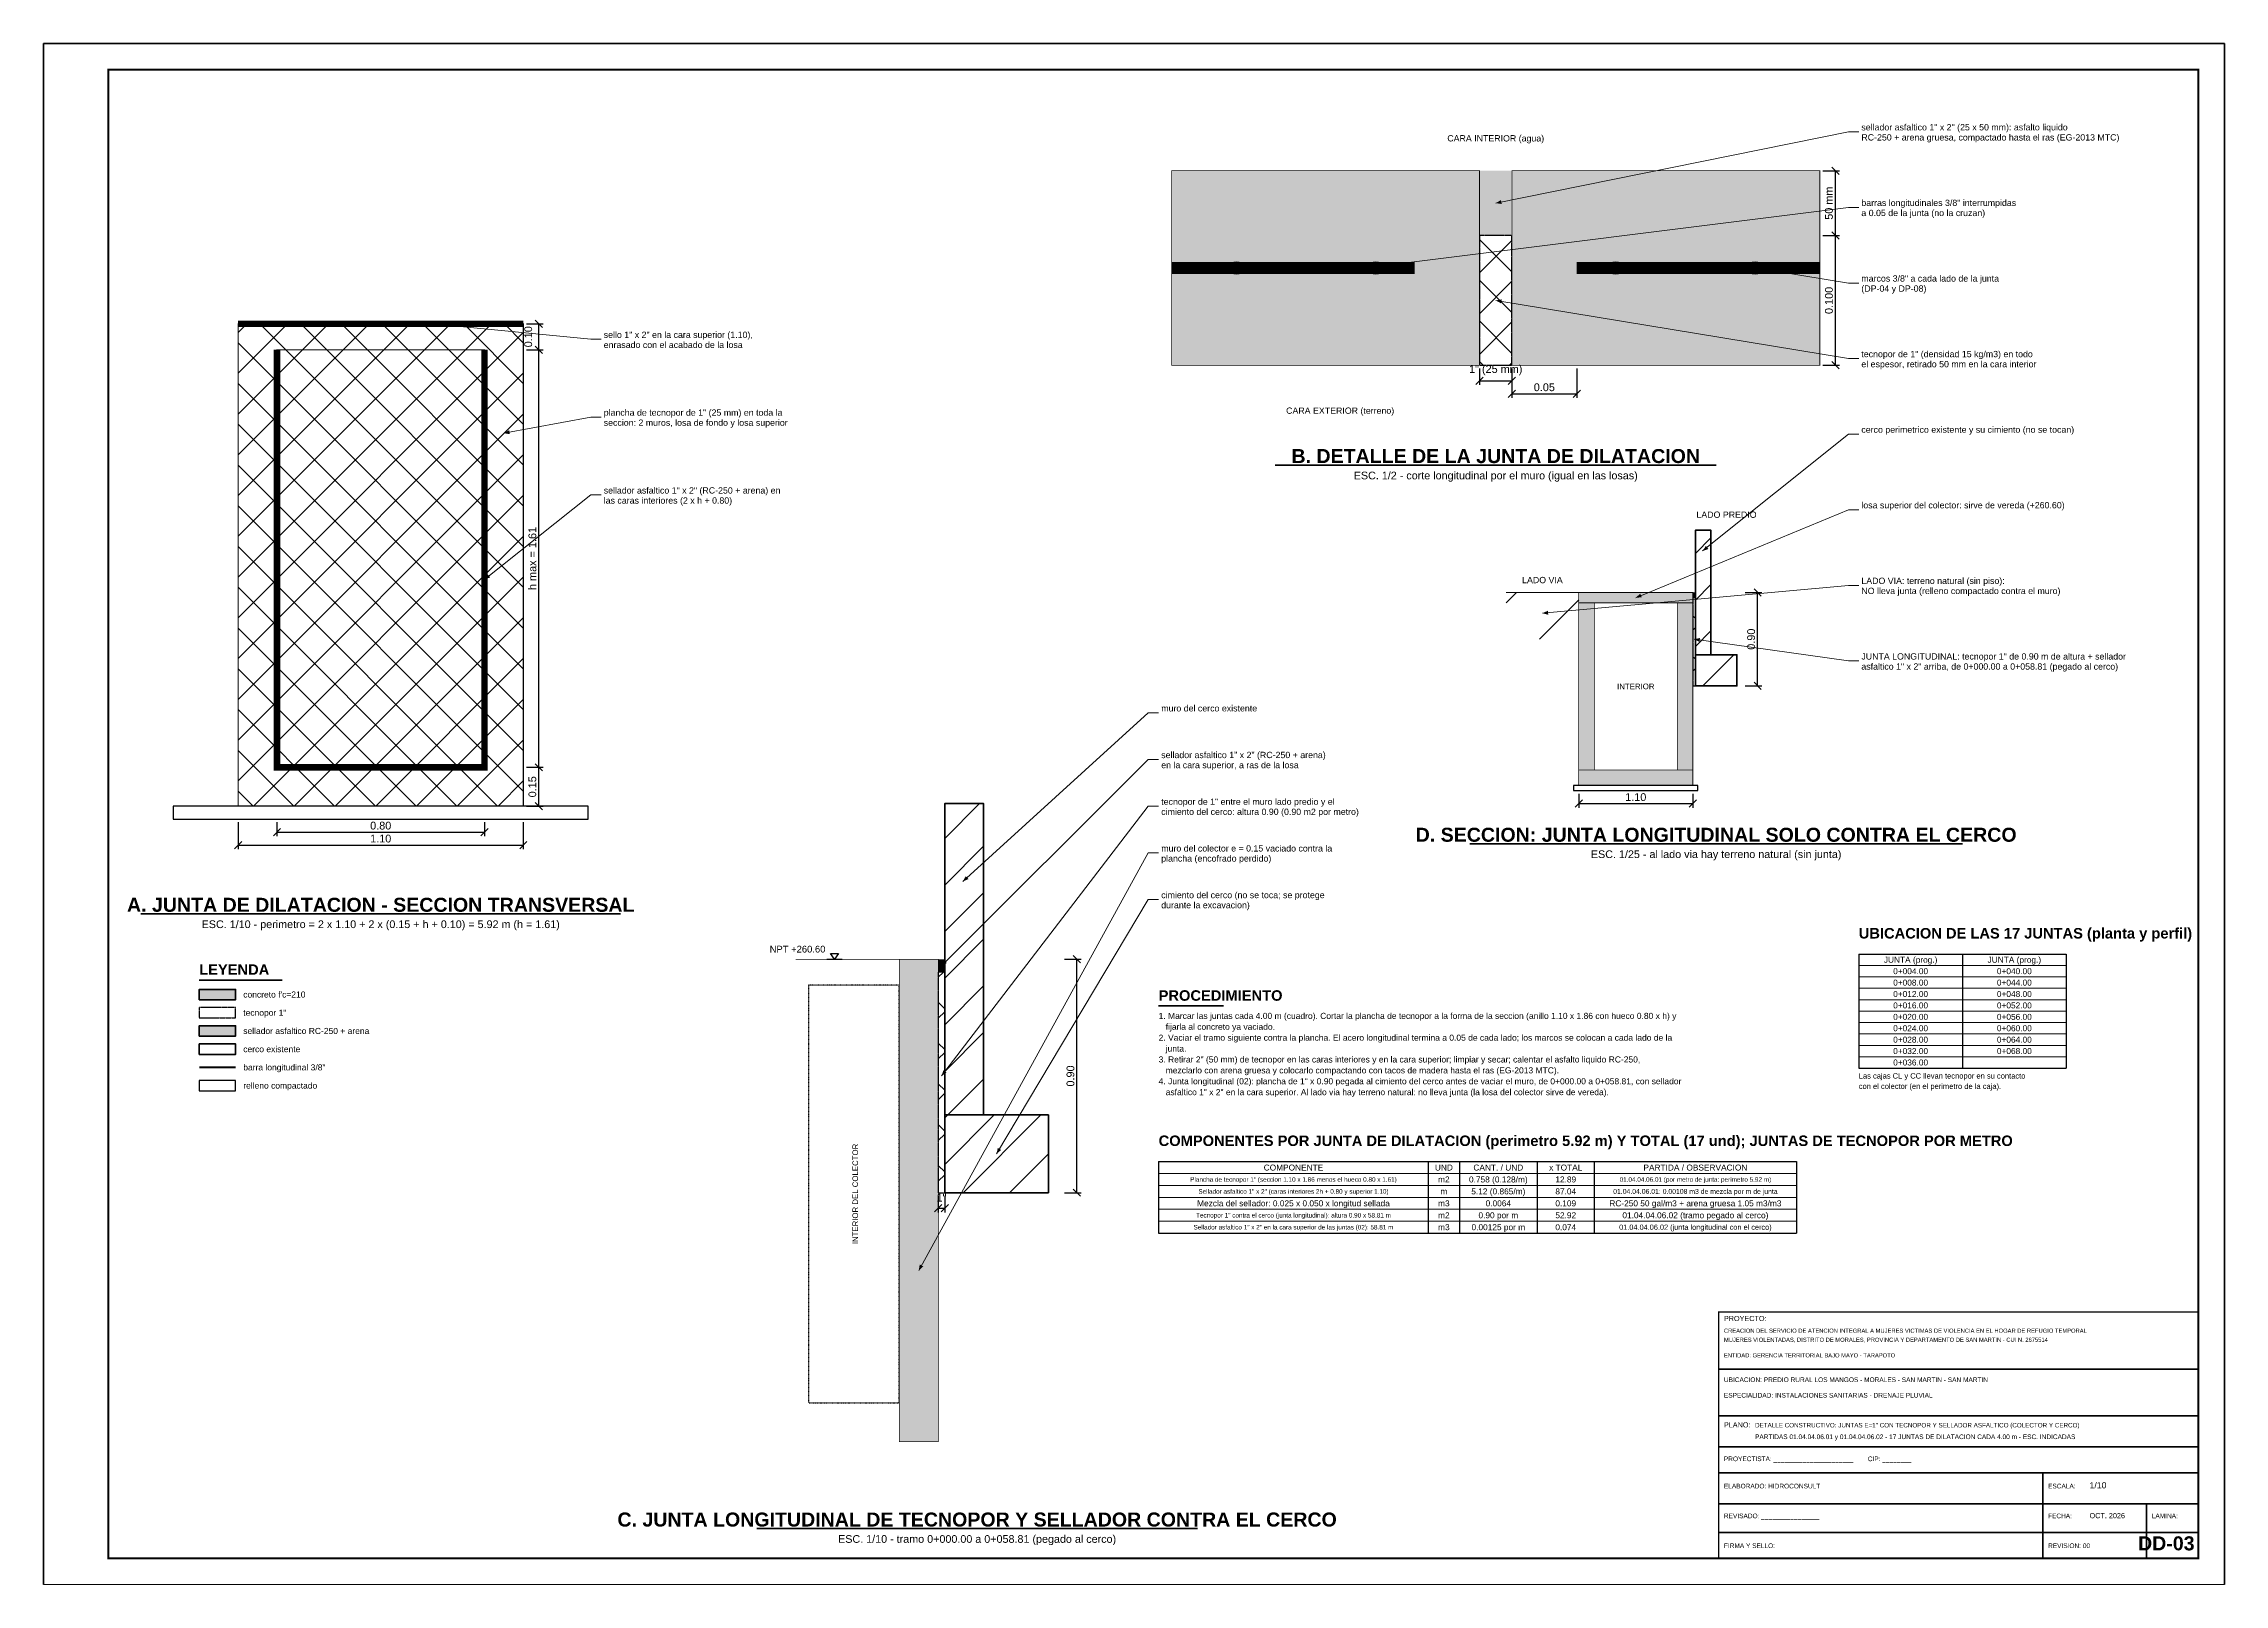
# Paper-space layout 'DD-03' of a CAD drawing. Header units: metres, sheet in millimetres. Extents: x 0 to 841, y 0 to 594.
# The model-space entities are those that its viewports show. They can reach past a viewport. Long polylines and large blocks are cut down to what shows.
import ezdxf
from ezdxf.enums import TextEntityAlignment as Align

# ---------------------------------------------------------------- set-up
doc = ezdxf.new("R2010")
doc.units = ezdxf.units.M
doc.header["$LTSCALE"] = 0.25
doc.linetypes.add('DASHED', pattern=[1.524, 1.27, -0.254])
doc.linetypes.add('HIDDEN', pattern=[0.375, 0.25, -0.125])
for name, color, linetype, lineweight in [('ACERO-LONG', 5, 'CONTINUOUS', 35), ('CERCO', 14, 'CONTINUOUS', 40), ('CONCRETO', 250, 'CONTINUOUS', 50), ('CONCRETO-OCULTO', 8, 'HIDDEN', 25), ('CORTES', 6, 'CONTINUOUS', 50), ('COTAS', 94, 'CONTINUOUS', 18), ('GRILLA', 9, 'CONTINUOUS', 13), ('LLAMADAS', 30, 'CONTINUOUS', 18), ('MARCO', 7, 'CONTINUOUS', 50), ('ROTULO', 7, 'CONTINUOUS', 35), ('TERRENO', 7, 'CONTINUOUS', 30), ('TITULOS', 160, 'CONTINUOUS', 35)]:
    doc.layers.add(name, color=color, linetype=linetype, lineweight=lineweight)
for name, color, linetype in [('ACERO-PUNTOS', 5, 'CONTINUOUS'), ('JUNTAS', 8, 'DASHED'), ('LEYENDA', 7, 'CONTINUOUS'), ('NIVELES', 7, 'CONTINUOUS'), ('RELLENO', 32, 'CONTINUOUS'), ('ROTULO-TEXTO', 7, 'CONTINUOUS'), ('SOLADO', 8, 'CONTINUOUS'), ('TERRENO-ACHURADO', 8, 'CONTINUOUS'), ('TEXTOS', 7, 'CONTINUOUS'), ('TEXTOS-NOTAS', 7, 'CONTINUOUS')]:
    doc.layers.add(name, color=color, linetype=linetype)
doc.layers.add('CONCRETO-ACHURADO', color=8, linetype='CONTINUOUS', true_color=0xe2e2e2)
doc.styles.get("Standard").update_dxf_attribs({"font": 'arial.ttf'})
doc.styles.add('TITULOS', font='arialbd.ttf')
doc.dimstyles.new('COT-10', dxfattribs={"dimscale": 0.01, "dimtxt": 3, "dimasz": 2.2, "dimexe": 1.6, "dimexo": 1.2, "dimgap": 1, "dimtad": 1, "dimzin": 0, "dimdsep": 46, "dimtxsty": 'Standard', "dimtsz": 1.4, "dimcen": 2.5, "dimclrd": 256, "dimclre": 256, "dimclrt": 7, "dimazin": 3, "dimtfac": 1, "dimtmove": 0, "dimatfit": 3})

# ---------------------------------------------------------------- blocks, each defined once
blk = doc.blocks.new('ACERO-38')
at = {"layer": 'ACERO-PUNTOS'}
h = blk.add_hatch(color=5, dxfattribs=at)
h.dxf.hatch_style = 1
h.paths.add_polyline_path([(-0.00475, 0, 1), (0.00475, 0, 1)])
at = {"layer": 'ACERO-PUNTOS', "color": 5}
blk.add_circle((0, 0), 0.00475, dxfattribs=at)
blk = doc.blocks.new('_OBLIQUE')
at = {"color": 0, "linetype": 'BYBLOCK'}
blk.add_line((-0.5, -0.5), (0.5, 0.5), dxfattribs=at)
blk = doc.blocks.new('*D282')
for p, q in [((349106.5175, 9281044.478), (349106.5175, 9281044.414)), ((349106.6425, 9281044.478), (349106.6425, 9281044.414)), ((349106.5175, 9281044.43), (349106.6425, 9281044.43))]:
    blk.add_line(p, q)
at = {"layer": 'Defpoints'}
for p in [(349106.5175, 9281044.49), (349106.6425, 9281044.49), (349106.5175, 9281044.43)]:
    blk.add_point(p, dxfattribs=at)
at = {"layer": 'COTAS', "xscale": 0.027999999999999997, "yscale": 0.027999999999999997}
for p in [(349106.5175, 9281044.43), (349106.6425, 9281044.43)]:
    blk.add_blockref('_OBLIQUE', p, dxfattribs=at)
at = {"layer": 'COTAS', "color": 7, "insert": (349106.58, 9281044.471), "char_height": 0.03, "attachment_point": 5}
blk.add_mtext('1" (25 mm)', dxfattribs=at)
blk = doc.blocks.new('*D283')
for p, q in [((349106.6425, 9281044.478), (349106.6425, 9281044.364)), ((349106.8925, 9281044.478), (349106.8925, 9281044.364)), ((349106.6425, 9281044.38), (349106.8925, 9281044.38))]:
    blk.add_line(p, q)
at = {"layer": 'Defpoints'}
for p in [(349106.6425, 9281044.49), (349106.8925, 9281044.49), (349106.6425, 9281044.38)]:
    blk.add_point(p, dxfattribs=at)
at = {"layer": 'COTAS', "xscale": 0.027999999999999997, "yscale": 0.027999999999999997}
for p in [(349106.6425, 9281044.38), (349106.8925, 9281044.38)]:
    blk.add_blockref('_OBLIQUE', p, dxfattribs=at)
at = {"layer": 'COTAS', "color": 7, "insert": (349106.7675, 9281044.405), "char_height": 0.03, "attachment_point": 5}
blk.add_mtext('0.05', dxfattribs=at)
blk = doc.blocks.new('SIMB-NIVEL')
at = {"layer": 'NIVELES'}
blk.add_line((-3, 0), (3, 0), dxfattribs=at)
blk.add_lwpolyline([(0, 0), (-1.5, 2.2), (1.5, 2.2)], close=True, dxfattribs=at)

msp = doc.modelspace()

# ---------------------------------------------------------------- hatches: boundary and pattern name
at = {"layer": 'CONCRETO-ACHURADO', "true_color": 0xe2e2e2}
h = msp.add_hatch(color=7, dxfattribs=at)
h.dxf.hatch_style = 1
h.paths.add_polyline_path([(349105.33, 9281044.49), (349106.5175, 9281044.49), (349106.5175, 9281045.24), (349105.33, 9281045.24)])
h = msp.add_hatch(color=7, dxfattribs=at)
h.dxf.hatch_style = 1
h.paths.add_polyline_path([(349106.6425, 9281044.49), (349107.83, 9281044.49), (349107.83, 9281045.24), (349106.6425, 9281045.24)])
h = msp.add_hatch(color=7, dxfattribs=at)
h.dxf.hatch_style = 1
h.paths.add_polyline_path([(349106.9, 9281043.574), (349107.34, 9281043.574), (349107.34, 9281043.614), (349106.9, 9281043.614)])
h = msp.add_hatch(color=7, dxfattribs=at)
h.dxf.hatch_style = 1
h.paths.add_polyline_path([(349106.9, 9281042.93), (349106.96, 9281042.93), (349106.96, 9281043.574), (349106.9, 9281043.574)])
h = msp.add_hatch(color=7, dxfattribs=at)
h.dxf.hatch_style = 1
h.paths.add_polyline_path([(349107.28, 9281042.93), (349107.34, 9281042.93), (349107.34, 9281043.574), (349107.28, 9281043.574)])
h = msp.add_hatch(color=7, dxfattribs=at)
h.dxf.hatch_style = 1
h.paths.add_polyline_path([(349106.9, 9281042.87), (349107.34, 9281042.87), (349107.34, 9281042.93), (349106.9, 9281042.93)])
h = msp.add_hatch(color=7, dxfattribs=at)
h.dxf.hatch_style = 1
h.paths.add_polyline_path([(349104.28, 9281040.34), (349104.43, 9281040.34), (349104.43, 9281042.2), (349104.28, 9281042.2)])
h = msp.add_hatch(color=7, dxfattribs=at)
h.dxf.hatch_style = 1
h.paths.add_polyline_path([(349101.58, 9281042.044), (349101.72, 9281042.044), (349101.72, 9281042.084), (349101.58, 9281042.084)])
at = {"layer": 'CORTES'}
h = msp.add_hatch(color=7, dxfattribs=at)
h.dxf.hatch_style = 1
h.paths.add_polyline_path([(349106.5175, 9281044.99), (349106.6425, 9281044.99), (349106.6425, 9281045.24), (349106.5175, 9281045.24)])
h = msp.add_hatch(color=7, dxfattribs=at)
h.dxf.hatch_style = 1
h.paths.add_polyline_path([(349107.34, 9281043.594), (349107.35, 9281043.594), (349107.35, 9281043.614), (349107.34, 9281043.614)])
h = msp.add_hatch(color=7, dxfattribs=at)
h.dxf.hatch_style = 1
h.paths.add_polyline_path([(349104.43, 9281042.15), (349104.455, 9281042.15), (349104.455, 9281042.2), (349104.43, 9281042.2)])
h = msp.add_hatch(color=7, dxfattribs=at)
h.dxf.hatch_style = 1
h.paths.add_polyline_path([(349101.58, 9281041.9036), (349101.72, 9281041.9036), (349101.72, 9281041.9436), (349101.58, 9281041.9436)])
at = {"layer": 'JUNTAS'}
h = msp.add_hatch(dxfattribs=at)
h.set_pattern_fill('ANSI37', scale=0.035)
h.paths.add_polyline_path([(349106.5175, 9281044.49), (349106.6425, 9281044.49), (349106.6425, 9281044.99), (349106.5175, 9281044.99)])
h = msp.add_hatch(dxfattribs=at)
h.set_pattern_fill('ANSI37', scale=0.035)
h.paths.add_polyline_path([(349101.73, 9281042.79), (349102.83, 9281042.79), (349102.83, 9281044.65), (349101.73, 9281044.65)])
h.paths.add_polyline_path([(349101.88, 9281042.94), (349102.68, 9281042.94), (349102.68, 9281044.55), (349101.88, 9281044.55)], flags=0)
h = msp.add_hatch(dxfattribs=at)
h.set_pattern_fill('ANSI37', scale=0.035)
h.paths.add_polyline_path([(349107.34, 9281043.254), (349107.35, 9281043.254), (349107.35, 9281043.594), (349107.34, 9281043.594)])
h = msp.add_hatch(dxfattribs=at)
h.set_pattern_fill('ANSI37', scale=0.035)
h.paths.add_polyline_path([(349104.43, 9281041.3), (349104.455, 9281041.3), (349104.455, 9281042.15), (349104.43, 9281042.15)])
at = {"layer": 'TERRENO-ACHURADO'}
h = msp.add_hatch(dxfattribs=at)
h.set_pattern_fill('ANSI31', scale=0.04)
h.paths.add_polyline_path([(349107.35, 9281043.374), (349107.41, 9281043.374), (349107.41, 9281043.854), (349107.35, 9281043.854)])
h = msp.add_hatch(dxfattribs=at)
h.set_pattern_fill('ANSI31', scale=0.06)
h.paths.add_polyline_path([(349106.62, 9281043.434), (349106.9, 9281043.434), (349106.9, 9281043.614), (349106.62, 9281043.614)])
h = msp.add_hatch(dxfattribs=at)
h.set_pattern_fill('ANSI31', scale=0.04)
h.paths.add_polyline_path([(349107.35, 9281043.254), (349107.51, 9281043.254), (349107.51, 9281043.374), (349107.35, 9281043.374)])
h = msp.add_hatch(dxfattribs=at)
h.set_pattern_fill('ANSI31', scale=0.04)
h.paths.add_polyline_path([(349104.455, 9281041.6), (349104.605, 9281041.6), (349104.605, 9281042.8), (349104.455, 9281042.8)])
h = msp.add_hatch(dxfattribs=at)
h.set_pattern_fill('ANSI31', scale=0.04)
h.paths.add_polyline_path([(349104.455, 9281041.3), (349104.855, 9281041.3), (349104.855, 9281041.6), (349104.455, 9281041.6)])

# ---------------------------------------------------------------- linework, layer by layer
at = {"layer": 'ACERO-LONG'}
for points, const_width in [([(349105.33, 9281044.865), (349106.2675, 9281044.865)], 0.0475), ([(349106.8925, 9281044.865), (349107.83, 9281044.865)], 0.0475), ([(349101.58, 9281041.7832), (349101.72, 9281041.7832)], 0.007)]:
    msp.add_lwpolyline(points, dxfattribs=dict(at, const_width=const_width))
at = {"layer": 'CERCO'}
for points in [[(349107.35, 9281043.374), (349107.41, 9281043.374), (349107.41, 9281043.854), (349107.35, 9281043.854)], [(349107.35, 9281043.254), (349107.51, 9281043.254), (349107.51, 9281043.374), (349107.35, 9281043.374)], [(349104.455, 9281041.6), (349104.605, 9281041.6), (349104.605, 9281042.8), (349104.455, 9281042.8)], [(349101.58, 9281041.8334), (349101.72, 9281041.8334), (349101.72, 9281041.8734), (349101.58, 9281041.8734)], [(349104.455, 9281041.3), (349104.855, 9281041.3), (349104.855, 9281041.6), (349104.455, 9281041.6)]]:
    msp.add_lwpolyline(points, close=True, dxfattribs=at)
at = {"layer": 'CONCRETO'}
for points, const_width in [([(349105.33, 9281044.49), (349106.5175, 9281044.49), (349106.5175, 9281045.24), (349105.33, 9281045.24)], 0.003), ([(349106.6425, 9281044.49), (349107.83, 9281044.49), (349107.83, 9281045.24), (349106.6425, 9281045.24)], 0.003), ([(349101.73, 9281042.79), (349102.83, 9281042.79), (349102.83, 9281044.65), (349101.73, 9281044.65)], 0.004), ([(349101.88, 9281042.94), (349102.68, 9281042.94), (349102.68, 9281044.55), (349101.88, 9281044.55)], 0.004), ([(349106.9, 9281043.574), (349107.34, 9281043.574), (349107.34, 9281043.614), (349106.9, 9281043.614)], 0.003), ([(349106.9, 9281042.93), (349106.96, 9281042.93), (349106.96, 9281043.574), (349106.9, 9281043.574)], 0.003), ([(349107.28, 9281042.93), (349107.34, 9281042.93), (349107.34, 9281043.574), (349107.28, 9281043.574)], 0.003), ([(349106.9, 9281042.87), (349107.34, 9281042.87), (349107.34, 9281042.93), (349106.9, 9281042.93)], 0.003), ([(349104.28, 9281040.34), (349104.43, 9281040.34), (349104.43, 9281042.2), (349104.28, 9281042.2)], 0.003)]:
    msp.add_lwpolyline(points, close=True, dxfattribs=dict(at, const_width=const_width))
msp.add_lwpolyline([(349101.58, 9281042.044), (349101.72, 9281042.044), (349101.72, 9281042.084), (349101.58, 9281042.084)], close=True, dxfattribs=at)
at = {"layer": 'CONCRETO-OCULTO'}
msp.add_lwpolyline([(349103.93, 9281040.49), (349104.28, 9281040.49), (349104.28, 9281042.1), (349103.93, 9281042.1)], close=True, dxfattribs=at)
at = {"layer": 'CORTES', "const_width": 0.025}
for points in [[(349101.73, 9281044.65), (349102.83, 9281044.65)], [(349101.88, 9281044.55), (349101.88, 9281042.94), (349102.68, 9281042.94), (349102.68, 9281044.55)]]:
    msp.add_lwpolyline(points, dxfattribs=at)
at = {"layer": 'CORTES'}
msp.add_lwpolyline([(349101.58, 9281041.9036), (349101.72, 9281041.9036), (349101.72, 9281041.9436), (349101.58, 9281041.9436)], close=True, dxfattribs=at)
at = {"layer": 'GRILLA'}
for p, q in [((349107.98, 9281042.176), (349108.78, 9281042.176)), ((349107.98, 9281042.132), (349108.78, 9281042.132)), ((349107.98, 9281042.088), (349108.78, 9281042.088)), ((349107.98, 9281042.044), (349108.78, 9281042.044)), ((349107.98, 9281042), (349108.78, 9281042)), ((349107.98, 9281041.956), (349108.78, 9281041.956)), ((349107.98, 9281041.912), (349108.78, 9281041.912)), ((349107.98, 9281041.868), (349108.78, 9281041.868)), ((349107.98, 9281041.824), (349108.78, 9281041.824)), ((349105.28, 9281041.374), (349107.74, 9281041.374)), ((349105.28, 9281041.328), (349107.74, 9281041.328)), ((349105.28, 9281041.282), (349107.74, 9281041.282)), ((349105.28, 9281041.236), (349107.74, 9281041.236)), ((349105.28, 9281041.19), (349107.74, 9281041.19))]:
    msp.add_line(p, q, dxfattribs=at)
at = {"layer": 'JUNTAS'}
for points in [[(349106.5175, 9281044.49), (349106.6425, 9281044.49), (349106.6425, 9281044.99), (349106.5175, 9281044.99)], [(349107.34, 9281043.254), (349107.35, 9281043.254), (349107.35, 9281043.594), (349107.34, 9281043.594)], [(349104.43, 9281041.3), (349104.455, 9281041.3), (349104.455, 9281042.15), (349104.43, 9281042.15)], [(349101.58, 9281041.9738), (349101.72, 9281041.9738), (349101.72, 9281042.0138), (349101.58, 9281042.0138)]]:
    msp.add_lwpolyline(points, close=True, dxfattribs=at)
at = {"layer": 'LLAMADAS'}
for p, q in [((349107.94, 9281045.39), (349106.58, 9281045.115)), ((349107.98, 9281045.39), (349107.94, 9281045.39)), ((349107.94, 9281045.0986), (349106.08, 9281044.865)), ((349107.98, 9281045.0986), (349107.94, 9281045.0986)), ((349107.94, 9281044.8071), (349107.58, 9281044.865)), ((349107.94, 9281044.5157), (349106.58, 9281044.74)), ((349107.98, 9281044.8071), (349107.94, 9281044.8071)), ((349103.09, 9281044.59), (349102.48, 9281044.65)), ((349103.13, 9281044.59), (349103.09, 9281044.59)), ((349107.98, 9281044.5157), (349107.94, 9281044.5157)), ((349103.09, 9281044.29), (349102.755, 9281044.228)), ((349103.13, 9281044.29), (349103.09, 9281044.29)), ((349107.94, 9281044.2243), (349107.378, 9281043.774)), ((349107.98, 9281044.2243), (349107.94, 9281044.2243)), ((349103.09, 9281043.99), (349102.68, 9281043.6645)), ((349103.13, 9281043.99), (349103.09, 9281043.99)), ((349107.94, 9281043.9329), (349107.12, 9281043.594)), ((349107.98, 9281043.9329), (349107.94, 9281043.9329)), ((349107.94, 9281043.6414), (349106.76, 9281043.534)), ((349107.98, 9281043.6414), (349107.94, 9281043.6414)), ((349107.94, 9281043.35), (349107.345, 9281043.434)), ((349107.98, 9281043.35), (349107.94, 9281043.35)), ((349105.24, 9281043.15), (349104.525, 9281042.5)), ((349105.28, 9281043.15), (349105.24, 9281043.15)), ((349105.24, 9281042.97), (349104.4425, 9281042.175)), ((349105.28, 9281042.97), (349105.24, 9281042.97)), ((349105.24, 9281042.79), (349104.4425, 9281041.75)), ((349105.28, 9281042.79), (349105.24, 9281042.79)), ((349105.24, 9281042.61), (349104.355, 9281041)), ((349105.28, 9281042.61), (349105.24, 9281042.61)), ((349105.24, 9281042.43), (349104.655, 9281041.45)), ((349105.28, 9281042.43), (349105.24, 9281042.43))]:
    msp.add_line(p, q, dxfattribs=at)
for points in [[(349106.58, 9281045.115), (349106.6031, 9281045.1118), (349106.6, 9281045.1269)], [(349106.08, 9281044.865), (349106.1028, 9281044.8601), (349106.1009, 9281044.8754)], [(349107.58, 9281044.865), (349107.6005, 9281044.8539), (349107.6029, 9281044.8691)], [(349106.58, 9281044.74), (349106.6005, 9281044.7288), (349106.603, 9281044.744)], [(349102.48, 9281044.65), (349102.5011, 9281044.6402), (349102.5026, 9281044.6555)], [(349102.755, 9281044.228), (349102.778, 9281044.2244), (349102.7752, 9281044.2396)], [(349107.378, 9281043.774), (349107.4, 9281043.7817), (349107.3904, 9281043.7938)], [(349102.68, 9281043.6645), (349102.702, 9281043.6721), (349102.6924, 9281043.6842)], [(349107.12, 9281043.594), (349107.1433, 9281043.5953), (349107.1374, 9281043.6095)], [(349106.76, 9281043.534), (349106.7826, 9281043.5283), (349106.7812, 9281043.5437)], [(349107.345, 9281043.434), (349107.3657, 9281043.4233), (349107.3679, 9281043.4385)], [(349104.525, 9281042.5), (349104.5465, 9281042.5091), (349104.5361, 9281042.5205)], [(349104.4425, 9281042.175), (349104.4635, 9281042.1851), (349104.4526, 9281042.196)], [(349104.4425, 9281041.75), (349104.462, 9281041.7628), (349104.4498, 9281041.7721)], [(349104.655, 9281041.45), (349104.6729, 9281041.4649), (349104.6597, 9281041.4728)], [(349104.355, 9281041), (349104.3723, 9281041.0156), (349104.3588, 9281041.023)]]:
    msp.add_solid(points, dxfattribs=at)
at = {"layer": 'MARCO'}
msp.add_lwpolyline([(349100.98, 9281039.79), (349109.39, 9281039.79), (349109.39, 9281045.73), (349100.98, 9281045.73)], close=True, dxfattribs=at)
at = {"layer": 'MARCO', "const_width": 0.008}
msp.add_lwpolyline([(349101.23, 9281039.89), (349109.29, 9281039.89), (349109.29, 9281045.63), (349101.23, 9281045.63)], close=True, dxfattribs=at)
at = {"layer": 'RELLENO'}
msp.add_lwpolyline([(349101.58, 9281041.693), (349101.72, 9281041.693), (349101.72, 9281041.733), (349101.58, 9281041.733)], close=True, dxfattribs=at)
at = {"layer": 'ROTULO'}
for p, q in [((349107.44, 9281040.62), (349109.29, 9281040.62)), ((349107.44, 9281040.44), (349109.29, 9281040.44)), ((349107.44, 9281040.32), (349109.29, 9281040.32)), ((349107.44, 9281040.22), (349109.29, 9281040.22)), ((349108.69, 9281040.22), (349108.69, 9281039.89)), ((349107.44, 9281040.1), (349109.29, 9281040.1)), ((349109.09, 9281040.1), (349109.09, 9281039.89)), ((349107.44, 9281039.99), (349109.29, 9281039.99))]:
    msp.add_line(p, q, dxfattribs=at)
at = {"layer": 'ROTULO', "const_width": 0.005}
msp.add_lwpolyline([(349107.44, 9281039.89), (349109.29, 9281039.89), (349109.29, 9281040.84), (349107.44, 9281040.84)], close=True, dxfattribs=at)
at = {"layer": 'SOLADO'}
for points in [[(349106.88, 9281042.85), (349107.36, 9281042.85), (349107.36, 9281042.87), (349106.88, 9281042.87)], [(349101.48, 9281042.74), (349103.08, 9281042.74), (349103.08, 9281042.79), (349101.48, 9281042.79)]]:
    msp.add_lwpolyline(points, close=True, dxfattribs=at)
at = {"layer": 'TERRENO'}
for points, const_width in [([(349106.62, 9281043.614), (349106.9, 9281043.614)], 0.003), ([(349103.88, 9281042.2), (349104.28, 9281042.2)], 0.002)]:
    msp.add_lwpolyline(points, dxfattribs=dict(at, const_width=const_width))
at = {"layer": 'TEXTOS'}
for p, q in [((349107.98, 9281042.22), (349108.78, 9281042.22)), ((349107.98, 9281042.22), (349107.98, 9281041.78)), ((349108.38, 9281042.22), (349108.38, 9281041.78)), ((349108.78, 9281042.22), (349108.78, 9281041.78)), ((349107.98, 9281041.78), (349108.78, 9281041.78)), ((349105.28, 9281041.42), (349107.74, 9281041.42)), ((349105.28, 9281041.42), (349105.28, 9281041.144)), ((349106.32, 9281041.42), (349106.32, 9281041.144)), ((349106.44, 9281041.42), (349106.44, 9281041.144)), ((349106.74, 9281041.42), (349106.74, 9281041.144)), ((349106.96, 9281041.42), (349106.96, 9281041.144)), ((349107.74, 9281041.42), (349107.74, 9281041.144)), ((349105.28, 9281041.144), (349107.74, 9281041.144))]:
    msp.add_line(p, q, dxfattribs=at)
at = {"layer": 'TITULOS'}
for p, q in [((349105.73, 9281044.105), (349107.43, 9281044.105)), ((349106.48, 9281042.645), (349108.38, 9281042.645)), ((349101.355, 9281042.375), (349103.205, 9281042.375)), ((349101.58, 9281042.12), (349101.9, 9281042.12)), ((349105.28, 9281042.02), (349105.53, 9281042.02)), ((349103.73, 9281040.005), (349105.43, 9281040.005))]:
    msp.add_line(p, q, dxfattribs=at)

# ---------------------------------------------------------------- block references
at = {"xscale": 5, "yscale": 5}
for p in [(349105.58, 9281044.865), (349106.1175, 9281044.865), (349107.0425, 9281044.865), (349107.58, 9281044.865)]:
    msp.add_blockref('ACERO-38', p, dxfattribs=at)
at = {"layer": 'NIVELES', "xscale": 0.01, "yscale": 0.01}
msp.add_blockref('SIMB-NIVEL', (349104.03, 9281042.2), dxfattribs=at)

# ---------------------------------------------------------------- texts
at = {"layer": 'LEYENDA'}
for s, p in [("concreto f'c=210", (349101.75, 9281042.064)), ('tecnopor 1"', (349101.75, 9281041.9938)), ('sellador asfaltico RC-250 + arena', (349101.75, 9281041.9236)), ('cerco existente', (349101.75, 9281041.8534)), ('barra longitudinal 3/8"', (349101.75, 9281041.7832)), ('relleno compactado', (349101.75, 9281041.713))]:
    msp.add_text(s, height=0.0234, dxfattribs=at).set_placement(p, align=Align.MIDDLE_LEFT)
at = {"layer": 'NIVELES'}
msp.add_text('NPT +260.60', height=0.026, dxfattribs=at).set_placement((349103.995, 9281042.226), align=Align.RIGHT)
at = {"layer": 'ROTULO-TEXTO'}
for s, height, p in [('CREACION DEL SERVICIO DE ATENCION INTEGRAL A MUJERES VICTIMAS DE VIOLENCIA EN EL HOGAR DE REFUGIO TEMPORAL', 0.016, (349107.46, 9281040.76)), ('PROYECTO:', 0.02, (349107.46, 9281040.805)), ('MUJERES VIOLENTADAS, DISTRITO DE MORALES, PROVINCIA Y DEPARTAMENTO DE SAN MARTIN - CUI N. 2675514', 0.016, (349107.46, 9281040.725)), ('ENTIDAD: GERENCIA TERRITORIAL BAJO MAYO - TARAPOTO', 0.016, (349107.46, 9281040.665)), ('UBICACION: PREDIO RURAL LOS MANGOS - MORALES - SAN MARTIN - SAN MARTIN', 0.018, (349107.46, 9281040.57)), ('ESPECIALIDAD: INSTALACIONES SANITARIAS - DRENAJE PLUVIAL', 0.018, (349107.46, 9281040.51)), ('PLANO:', 0.02, (349107.46, 9281040.395)), ('DETALLE CONSTRUCTIVO: JUNTAS E=1" CON TECNOPOR Y SELLADOR ASFALTICO (COLECTOR Y CERCO)', 0.017302, (349107.58, 9281040.395)), ('PARTIDAS 01.04.04.06.01 y 01.04.04.06.02 - 17 JUNTAS DE DILATACION CADA 4.00 m - ESC. INDICADAS', 0.018, (349107.58, 9281040.35)), ('PROYECTISTA: ______________________        CIP: ________', 0.018, (349107.46, 9281040.265)), ('1/10', 0.024, (349108.87, 9281040.16)), ('ELABORADO: HIDROCONSULT', 0.018, (349107.46, 9281040.16)), ('ESCALA:', 0.018, (349108.71, 9281040.16)), ('REVISADO: ________________', 0.018, (349107.46, 9281040.045)), ('FECHA:', 0.018, (349108.71, 9281040.045)), ('OCT. 2026', 0.02, (349108.87, 9281040.045)), ('LAMINA:', 0.018, (349109.11, 9281040.045)), ('FIRMA Y SELLO:', 0.018, (349107.46, 9281039.93)), ('REVISION: 00', 0.018, (349108.71, 9281039.93))]:
    msp.add_text(s, height=height, dxfattribs=at).set_placement(p)
at = {"layer": 'TEXTOS'}
for s, p in [('sellador asfaltico 1" x 2" (25 x 50 mm): asfalto liquido', (349107.99, 9281045.3954)), ('RC-250 + arena gruesa, compactado hasta el ras (EG-2013 MTC)', (349107.99, 9281045.3565)), ('a 0.05 de la junta (no la cruzan)', (349107.99, 9281045.0651)), ('barras longitudinales 3/8" interrumpidas', (349107.99, 9281045.104)), ('marcos 3/8" a cada lado de la junta', (349107.99, 9281044.8125)), ('(DP-04 y DP-08)', (349107.99, 9281044.7737)), ('sello 1" x 2" en la cara superior (1.10),', (349103.14, 9281044.5954)), ('enrasado con el acabado de la losa', (349103.14, 9281044.5565)), ('tecnopor de 1" (densidad 15 kg/m3) en todo', (349107.99, 9281044.5211)), ('el espesor, retirado 50 mm en la cara interior', (349107.99, 9281044.4822)), ('plancha de tecnopor de 1" (25 mm) en toda la', (349103.14, 9281044.2954)), ('seccion: 2 muros, losa de fondo y losa superior', (349103.14, 9281044.2565)), ('cerco perimetrico existente y su cimiento (no se tocan)', (349107.99, 9281044.2297)), ('sellador asfaltico 1" x 2" (RC-250 + arena) en', (349103.14, 9281043.9954)), ('las caras interiores (2 x h + 0.80)', (349103.14, 9281043.9565)), ('losa superior del colector: sirve de vereda (+260.60)', (349107.99, 9281043.9383)), ('LADO VIA: terreno natural (sin piso):', (349107.99, 9281043.6468)), ('NO lleva junta (relleno compactado contra el muro)', (349107.99, 9281043.6079)), ('JUNTA LONGITUDINAL: tecnopor 1" de 0.90 m de altura + sellador', (349107.99, 9281043.3554)), ('asfaltico 1" x 2" arriba, de 0+000.00 a 0+058.81 (pegado al cerco)', (349107.99, 9281043.3165)), ('muro del cerco existente', (349105.29, 9281043.1554)), ('sellador asfaltico 1" x 2" (RC-250 + arena)', (349105.29, 9281042.9754)), ('en la cara superior, a ras de la losa', (349105.29, 9281042.9365)), ('tecnopor de 1" entre el muro lado predio y el', (349105.29, 9281042.7954)), ('cimiento del cerco: altura 0.90 (0.90 m2 por metro)', (349105.29, 9281042.7565)), ('muro del colector e = 0.15 vaciado contra la', (349105.29, 9281042.6154)), ('plancha (encofrado perdido)', (349105.29, 9281042.5765)), ('cimiento del cerco (no se toca; se protege', (349105.29, 9281042.4354)), ('durante la excavacion)', (349105.29, 9281042.3965))]:
    msp.add_text(s, height=0.0243, dxfattribs=at).set_placement(p)
for s, height, p in [('CARA INTERIOR (agua)', 0.0243, (349106.58, 9281045.365)), ('CARA EXTERIOR (terreno)', 0.0243, (349105.98, 9281044.315)), ('ESC. 1/2 - corte longitudinal por el muro (igual en las losas)', 0.0297, (349106.58, 9281044.065)), ('LADO PREDIO', 0.0243, (349107.47, 9281043.914)), ('LADO VIA', 0.0243, (349106.76, 9281043.662)), ('INTERIOR', 0.0216, (349107.12, 9281043.252)), ('ESC. 1/25 - al lado via hay terreno natural (sin junta)', 0.0297, (349107.43, 9281042.605)), ('ESC. 1/10 - perimetro = 2 x 1.10 + 2 x (0.15 + h + 0.10) = 5.92 m (h = 1.61)', 0.0297, (349102.28, 9281042.335)), ('JUNTA (prog.)', 0.02295, (349108.18, 9281042.198)), ('JUNTA (prog.)', 0.02295, (349108.58, 9281042.198)), ('0+004.00', 0.02295, (349108.18, 9281042.154)), ('0+008.00', 0.02295, (349108.18, 9281042.11)), ('0+040.00', 0.02295, (349108.58, 9281042.154)), ('0+044.00', 0.02295, (349108.58, 9281042.11)), ('0+012.00', 0.02295, (349108.18, 9281042.066)), ('0+016.00', 0.02295, (349108.18, 9281042.022)), ('0+048.00', 0.02295, (349108.58, 9281042.066)), ('0+052.00', 0.02295, (349108.58, 9281042.022)), ('0+020.00', 0.02295, (349108.18, 9281041.978)), ('0+056.00', 0.02295, (349108.58, 9281041.978)), ('0+024.00', 0.02295, (349108.18, 9281041.934)), ('0+028.00', 0.02295, (349108.18, 9281041.89)), ('0+060.00', 0.02295, (349108.58, 9281041.934)), ('0+064.00', 0.02295, (349108.58, 9281041.89)), ('0+032.00', 0.02295, (349108.18, 9281041.846)), ('0+036.00', 0.02295, (349108.18, 9281041.802)), ('0+068.00', 0.02295, (349108.58, 9281041.846)), ('COMPONENTE', 0.02295, (349105.8, 9281041.397)), ('UND', 0.02295, (349106.38, 9281041.397)), ('m2', 0.02295, (349106.38, 9281041.351)), ('0.758 (0.128/m)', 0.02295, (349106.59, 9281041.351)), ('CANT. / UND', 0.02295, (349106.59, 9281041.397)), ('x TOTAL', 0.02295, (349106.85, 9281041.397)), ('12.89', 0.02295, (349106.85, 9281041.351)), ('PARTIDA / OBSERVACION', 0.02295, (349107.35, 9281041.397)), ('Plancha de tecnopor 1" (seccion 1.10 x 1.86 menos el hueco 0.80 x 1.61)', 0.01755, (349105.8, 9281041.351)), ('Sellador asfaltico 1" x 2" (caras interiores 2h + 0.80 y superior 1.10)', 0.01755, (349105.8, 9281041.305)), ('m', 0.0229, (349106.38, 9281041.305)), ('5.12 (0.865/m)', 0.02295, (349106.59, 9281041.305)), ('87.04', 0.02295, (349106.85, 9281041.305)), ('01.04.04.06.01: 0.00108 m3 de mezcla por m de junta', 0.0189, (349107.35, 9281041.305)), ('01.04.04.06.01 (por metro de junta: perimetro 5.92 m)', 0.01755, (349107.35, 9281041.351)), ('Tecnopor 1" contra el cerco (junta longitudinal): altura 0.90 x 58.81 m', 0.01755, (349105.8, 9281041.213)), ('Mezcla del sellador: 0.025 x 0.050 x longitud sellada', 0.02295, (349105.8, 9281041.259)), ('m3', 0.02295, (349106.38, 9281041.259)), ('m2', 0.02295, (349106.38, 9281041.213)), ('0.90 por m', 0.02295, (349106.59, 9281041.213)), ('0.0064', 0.02295, (349106.59, 9281041.259)), ('0.109', 0.02295, (349106.85, 9281041.259)), ('52.92', 0.02295, (349106.85, 9281041.213)), ('RC-250 50 gal/m3 + arena gruesa 1.05 m3/m3', 0.02295, (349107.35, 9281041.259)), ('01.04.04.06.02 (tramo pegado al cerco)', 0.02295, (349107.35, 9281041.213)), ('Sellador asfaltico 1" x 2" en la cara superior de las juntas (02): 58.81 m', 0.01755, (349105.8, 9281041.167)), ('m3', 0.02295, (349106.38, 9281041.167)), ('0.00125 por m', 0.02295, (349106.59, 9281041.167)), ('0.074', 0.02295, (349106.85, 9281041.167)), ('01.04.04.06.02 (junta longitudinal con el cerco)', 0.02025, (349107.35, 9281041.167)), ('ESC. 1/10 - tramo 0+000.00 a 0+058.81 (pegado al cerco)', 0.0297, (349104.58, 9281039.965))]:
    msp.add_text(s, height=height, dxfattribs=at).set_placement(p, align=Align.MIDDLE_CENTER)
msp.add_text('INTERIOR DEL COLECTOR', height=0.0216, rotation=90, dxfattribs=at).set_placement((349104.11, 9281041.295), align=Align.MIDDLE_CENTER)
at = {"layer": 'TEXTOS-NOTAS'}
for s, height, p in [('1. Marcar las juntas cada 4.00 m (cuadro). Cortar la plancha de tecnopor a la forma de la seccion (anillo 1.10 x 1.86 con hueco 0.80 x h) y', 0.0234, (349105.28, 9281041.97)), ('   fijarla al concreto ya vaciado.', 0.0234, (349105.28, 9281041.928)), ('2. Vaciar el tramo siguiente contra la plancha. El acero longitudinal termina a 0.05 de cada lado; los marcos se colocan a cada lado de la', 0.0234, (349105.28, 9281041.886)), ('   junta.', 0.0234, (349105.28, 9281041.844)), ('3. Retirar 2" (50 mm) de tecnopor en las caras interiores y en la cara superior; limpiar y secar; calentar el asfalto liquido RC-250,', 0.0234, (349105.28, 9281041.802)), ('   mezclarlo con arena gruesa y colocarlo compactando con tacos de madera hasta el ras (EG-2013 MTC).', 0.0234, (349105.28, 9281041.76)), ('4. Junta longitudinal (02): plancha de 1" x 0.90 pegada al cimiento del cerco antes de vaciar el muro, de 0+000.00 a 0+058.81, con sellador', 0.0234, (349105.28, 9281041.718)), ('   asfaltico 1" x 2" en la cara superior. Al lado via hay terreno natural: no lleva junta (la losa del colector sirve de vereda).', 0.0234, (349105.28, 9281041.676)), ('con el colector (en el perimetro de la caja).', 0.0208, (349107.98, 9281041.7)), ('Las cajas CL y CC llevan tecnopor en su contacto', 0.0208, (349107.98, 9281041.74))]:
    msp.add_text(s, height=height, dxfattribs=at).set_placement(p)
at = {"layer": 'TITULOS', "style": 'TITULOS'}
for s, p in [('B. DETALLE DE LA JUNTA DE DILATACION', (349106.58, 9281044.14)), ('D. SECCION: JUNTA LONGITUDINAL SOLO CONTRA EL CERCO', (349107.43, 9281042.68)), ('A. JUNTA DE DILATACION - SECCION TRANSVERSAL', (349102.28, 9281042.41)), ('C. JUNTA LONGITUDINAL DE TECNOPOR Y SELLADOR CONTRA EL CERCO', (349104.58, 9281040.04))]:
    msp.add_text(s, height=0.054, dxfattribs=at).set_placement(p, align=Align.MIDDLE_CENTER)
for s, p in [('UBICACION DE LAS 17 JUNTAS (planta y perfil)', (349107.98, 9281042.28)), ('LEYENDA', (349101.58, 9281042.14)), ('PROCEDIMIENTO', (349105.28, 9281042.04)), ('COMPONENTES POR JUNTA DE DILATACION (perimetro 5.92 m) Y TOTAL (17 und); JUNTAS DE TECNOPOR POR METRO', (349105.28, 9281041.48))]:
    msp.add_text(s, height=0.0405, dxfattribs=at).set_placement(p)
msp.add_text('DD-03', height=0.054, dxfattribs=at).set_placement((349109.275, 9281039.905), align=Align.BOTTOM_RIGHT)

# ---------------------------------------------------------------- dimensions: what is measured, and where the dimension line sits
at = {"layer": 'COTAS'}
for base, p1, p2, text in [((349107.89, 9281044.99), (349107.83, 9281044.99), (349107.83, 9281045.24), '50 mm'), ((349107.89, 9281044.49), (349107.83, 9281044.49), (349107.83, 9281044.99), '0.100'), ((349102.89, 9281044.55), (349102.83, 9281044.55), (349102.83, 9281044.65), '0.10'), ((349102.89, 9281042.94), (349102.83, 9281042.94), (349102.83, 9281044.55), 'h max = 1.61'), ((349107.59, 9281043.254), (349107.53, 9281043.254), (349107.53, 9281043.614), '0.90'), ((349102.89, 9281042.79), (349102.83, 9281042.79), (349102.83, 9281042.94), '0.15'), ((349104.965, 9281041.3), (349104.905, 9281041.3), (349104.905, 9281042.2), '0.90')]:
    msp.add_linear_dim(base=base, p1=p1, p2=p2, angle=90, text=text, dimstyle='COT-10', dxfattribs=at).render()
for base, p1, p2, text, picture, middle in [((349106.5175, 9281044.43), (349106.5175, 9281044.49), (349106.6425, 9281044.49), '1" (25 mm)', '*D282', (349106.58, 9281044.471)), ((349106.6425, 9281044.38), (349106.6425, 9281044.49), (349106.8925, 9281044.49), '0.05', '*D283', (349106.7675, 9281044.405))]:
    dim = msp.add_linear_dim(base=base, p1=p1, p2=p2, text=text, dimstyle='COT-10', dxfattribs=at)
    dim.commit()
    dim.dimension.update_dxf_attribs({"geometry": picture, "text_midpoint": middle})
for base, p1, p2, text in [((349106.9, 9281042.8), (349106.9, 9281042.85), (349107.34, 9281042.85), '1.10'), ((349101.73, 9281042.64), (349101.73, 9281042.74), (349102.83, 9281042.74), '1.10'), ((349101.88, 9281042.69), (349101.88, 9281042.74), (349102.68, 9281042.74), '0.80'), ((349104.43, 9281041.24), (349104.43, 9281041.3), (349104.455, 9281041.3), '1"')]:
    msp.add_linear_dim(base=base, p1=p1, p2=p2, text=text, dimstyle='COT-10', dxfattribs=at).render()

psp = doc.layouts.new('DD-03')

# ---------------------------------------------------------------- viewports
at = {"layer": 'MARCO'}
psp.add_viewport(center=(420.5, 297), size=(841, 594), view_center_point=(349105.185, 9281042.76), view_height=5.94, dxfattribs=at)

doc.saveas('drawing.dxf')
